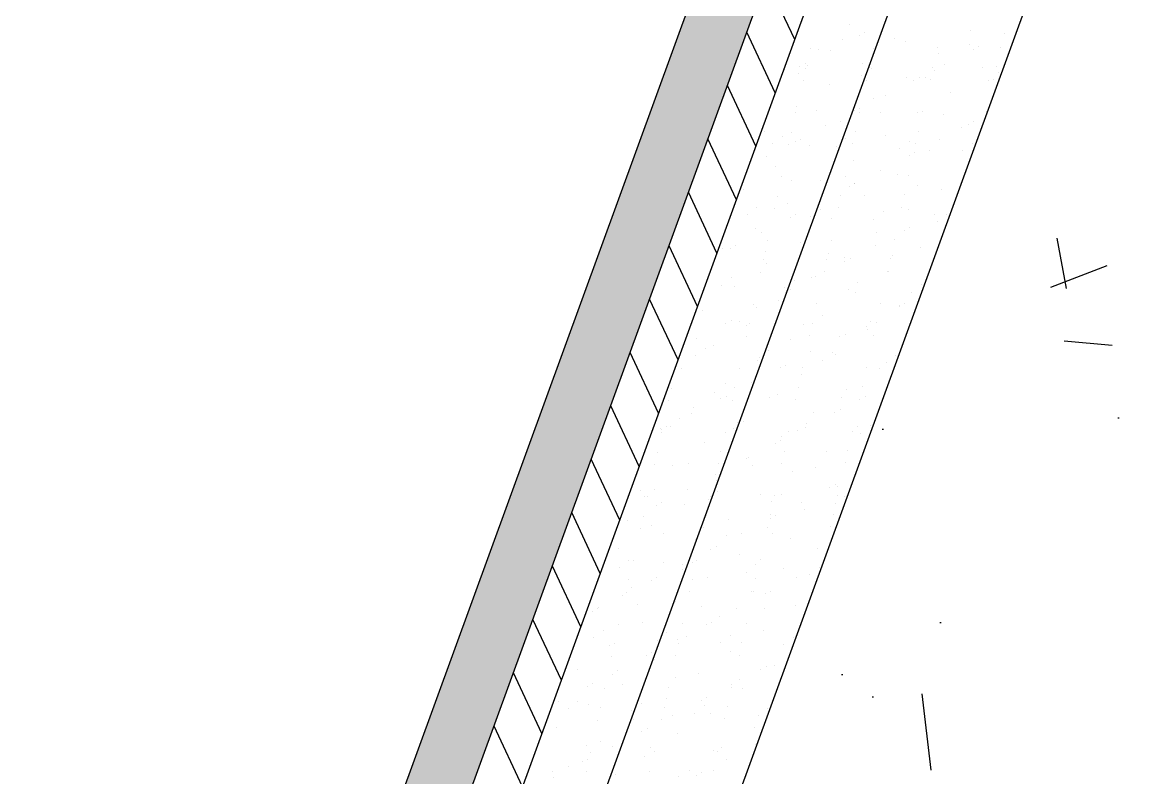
# Model space of a CAD drawing. Header units: millimetres. Extents: x 521005098 to 521837086, y 174609906 to 175681253.
# Drawn here: x 521825613.7 to 521825962.7, y 175361624.6 to 175361863.5 of the extents above; entities that cross this region are included whole.
import ezdxf

# ---------------------------------------------------------------- set-up
doc = ezdxf.new("R2010")
doc.units = ezdxf.units.MM
doc.header["$LTSCALE"] = 200
doc.layers.add('GT detail', color=3, linetype='Continuous')

msp = doc.modelspace()

# ---------------------------------------------------------------- hatches: boundary and pattern name
at = {"layer": 'GT detail'}
h = msp.add_hatch(dxfattribs=at)
h.set_pattern_fill('AR-CONC', color=8, style=0)
h.set_pattern_definition([(50, (0, 0), (182.184668996004, -15.93908553890309), [19.05, -209.55]), (355, (0, 0), (-35.24282597566699, 191.05664288218), [15.24, -167.64]), (100.451, (15.182, -1.32825), (146.9425016659592, 175.1166878202919), [16.19, -178.09]), (46.18420000000001, (0, 50.8), (271.0790408921299, -42.04232793272715), [28.575, -314.325]), (96.6356, (22.5899, 47.2965), (237.4042344662371, 247.4255558900492), [24.285, -267.135]), (351.1840000000001, (0, 50.8), (237.4046058139339, 247.4251178605977), [22.86, -251.46]), (21, (25.4, 38.1), (151.6148798353833, -102.2655185167625), [19.05, -209.55]), (326.0000000000001, (25.4, 38.1), (61.80202834764707, 184.1879661223193), [15.24, -167.64]), (71.4514, (38.0345, 29.5779), (213.4164907701245, 81.92285771605745), [16.19, -178.09]), (37.50000000000001, (0, 0), (3.088603250591817, 84.55503887315311), [0, -165.608, 0, -170.18, 0, -168.275]), (7.499999999999999, (0, 0), (66.81966251030575, 100.1805748181195), [0, -97.02799999999999, 0, -161.798, 0, -64.135]), (327.5, (-56.642, 0), (135.5905951668714, -5.728743992673465), [0, -63.5, 0, -198.12, 0, -262.89]), (317.5, (-82.042, 0), (148.129181386018, 25.42649103333301), [0, -82.55, 0, -131.572, 0, -186.69])])
h.paths.add_polyline_path([(521825707.7170268, 175361255.5934103), (521826357.5552995, 175363041.0093885), (521826498.5091909, 175362989.7063688), (521826584.0142263, 175363224.6295241), (521826443.060331, 175363275.932546), (521826393.0700823, 175363240.91862), (521826666.6861995, 175363992.6727161), (521826682.4744328, 175363933.7173805), (521826823.4283254, 175363882.4143574), (521826875.5690153, 175364025.6697223), (521826968.700613, 175363989.1662357), (521825942.6401819, 175361170.0883744)])
h = msp.add_hatch(dxfattribs=at)
h.set_pattern_fill('ANGLE', color=8, scale=2, style=0)
h.set_pattern_definition([(70, (-1581.220198273659, 575.5170859992504), (-13.12750591237914, 4.778021402259593), [10.16, -3.81]), (160, (-1581.220198273659, 575.5170859992504), (-4.778021402259594, -13.12750591237914), [10.16, -3.81])])
h.paths.add_polyline_path([(521825613.7477647, 175361289.7954247), (521825632.5416172, 175361282.9550219), (521826308.4066136, 175363139.8788351), (521826397.0410397, 175363107.6185421), (521826403.8814426, 175363126.4123946), (521826296.4531639, 175363165.5130903)])

# ---------------------------------------------------------------- linework, layer by layer
for p, q in [((521825613.7477647, 175361289.7954248), (521826296.4531639, 175363165.5130903)), ((521825632.5416171, 175361282.9550219), (521826308.4066135, 175363139.8788351)), ((521825646.6370065, 175361277.8247197), (521826320.9709371, 175363130.5419648)), ((521825670.129322, 175361269.2742161), (521826339.5116014, 175363108.3869112)), ((521825707.7170268, 175361255.5934103), (521826357.555299, 175363041.009387))]:
    msp.add_line(p, q, dxfattribs=at)
at = {"layer": 'GT detail', "color": 8}
for p, q in [((521825857.8018845, 175361857.9954531), (521825848.8367973, 175361877.2211447)), ((521825875.2682537, 175361862.7729545), (521825875.2682537, 175361862.7729545)), ((521825913.4281035, 175361860.8705118), (521825913.4281035, 175361860.8705118)), ((521825851.6590276, 175361841.1180923), (521825842.6939403, 175361860.3437839)), ((521825872.8221275, 175361858.0032296), (521825872.8221275, 175361858.0032296)), ((521825878.2430763, 175361859.2379147), (521825878.2430763, 175361859.2379147)), ((521825879.9328319, 175361860.1175458), (521825879.9328319, 175361860.1175458)), ((521825889.2293668, 175361858.2023403), (521825889.2293668, 175361858.2023403)), ((521825892.857472, 175361857.2600361), (521825892.857472, 175361857.2600361)), ((521825923.9386445, 175361860.01976), (521825923.9386445, 175361860.01976)), ((521825862.6620857, 175361855.018126), (521825862.6620857, 175361855.018126)), ((521825865.2024834, 175361854.9891195), (521825865.2024834, 175361854.9891195)), ((521825869.1183958, 175361854.4879067), (521825869.1183958, 175361854.4879067)), ((521825882.7353302, 175361855.1885606), (521825882.7353302, 175361855.1885606)), ((521825902.8085749, 175361855.3589953), (521825902.8085749, 175361855.3589953)), ((521825903.1904799, 175361853.6317259), (521825903.1904799, 175361853.6317259)), ((521825912.8928166, 175361856.5168427), (521825912.8928166, 175361856.5168427)), ((521825914.2732423, 175361854.9882701), (521825914.2732423, 175361854.9882701)), ((521825915.9629979, 175361855.8679012), (521825915.9629979, 175361855.8679012)), ((521825922.8818195, 175361855.5294299), (521825922.8818195, 175361855.5294299)), ((521825861.1427492, 175361850.3360479), (521825861.1427492, 175361850.3360479)), ((521825879.1635966, 175361850.4185051), (521825879.1635966, 175361850.4185051)), ((521825905.1485618, 175361850.2382621), (521825905.1485618, 175361850.2382621)), ((521825854.7242652, 175361848.5134025), (521825854.7242652, 175361848.5134025)), ((521825858.9178168, 175361847.3340768), (521825858.9178168, 175361847.3340768)), ((521825859.4529936, 175361849.4564168), (521825859.4529936, 175361849.4564168)), ((521825861.3096843, 175361848.917838), (521825861.3096843, 175361848.917838)), ((521825861.940493, 175361849.6534579), (521825861.940493, 175361849.6534579)), ((521825878.9531614, 175361846.5908833), (521825878.9531614, 175361846.5908833)), ((521825881.3829289, 175361849.0882727), (521825881.3829289, 175361849.0882727)), ((521825881.9758376, 175361848.9102644), (521825881.9758376, 175361848.9102644)), ((521825901.4561735, 175361849.2587073), (521825901.4561735, 175361849.2587073)), ((521825902.0111822, 175361848.1670709), (521825902.0111822, 175361848.1670709)), ((521825917.1515931, 175361849.0611116), (521825917.1515931, 175361849.0611116)), ((521825921.5294182, 175361849.4291419), (521825921.5294182, 175361849.4291419)), ((521825922.0465266, 175361847.4238774), (521825922.0465266, 175361847.4238774)), ((521825845.5161706, 175361824.2407315), (521825836.5510834, 175361843.4664231)), ((521825860.4438177, 175361845.0121659), (521825860.4438177, 175361845.0121659)), ((521825868.6853783, 175361843.9427882), (521825868.6853783, 175361843.9427882)), ((521825880.5170622, 175361845.1826005), (521825880.5170622, 175361845.1826005)), ((521825893.1247097, 175361845.8478909), (521825893.1247097, 175361845.8478909)), ((521825895.4831596, 175361845.2067722), (521825895.4831596, 175361845.2067722)), ((521825897.1729152, 175361846.0864033), (521825897.1729152, 175361846.0864033)), ((521825898.988506, 175361845.8476899), (521825898.988506, 175361845.8476899)), ((521825900.5903069, 175361845.3530352), (521825900.5903069, 175361845.3530352)), ((521825919.0238504, 175361845.1044964), (521825919.0238504, 175361845.1044964)), ((521825920.6635516, 175361845.5234698), (521825920.6635516, 175361845.5234698)), ((521825886.3584791, 175361840.4567642), (521825886.3584791, 175361840.4567642)), ((521825907.0858229, 175361841.2772765), (521825907.0858229, 175361841.2772765)), ((521825858.4477547, 175361836.7040024), (521825858.4477547, 175361836.7040024)), ((521825878.3828325, 175361836.3049054), (521825878.3828325, 175361836.3049054)), ((521825882.6464915, 175361839.3721739), (521825882.6464915, 175361839.3721739)), ((521825858.1843179, 175361834.8202213), (521825858.1843179, 175361834.8202213)), ((521825864.7465831, 175361835.6897925), (521825864.7465831, 175361835.6897925)), ((521825876.6930769, 175361835.4252743), (521825876.6930769, 175361835.4252743)), ((521825878.2575625, 175361834.990656), (521825878.2575625, 175361834.990656)), ((521825884.7819277, 175361834.946599), (521825884.7819277, 175361834.946599)), ((521825896.6076046, 175361834.8015597), (521825896.6076046, 175361834.8015597)), ((521825898.3308071, 175361835.1610906), (521825898.3308071, 175361835.1610906)), ((521825904.8172721, 175361834.2034055), (521825904.8172721, 175361834.2034055)), ((521825918.4040518, 175361835.3315252), (521825918.4040518, 175361835.3315252)), ((521825867.5683964, 175361830.6752663), (521825867.5683964, 175361830.6752663)), ((521825872.4088678, 175361832.1333881), (521825872.4088678, 175361832.1333881)), ((521825896.9784058, 175361829.0608027), (521825896.9784058, 175361829.0608027)), ((521825910.5687177, 175361830.2309453), (521825910.5687177, 175361830.2309453)), ((521825912.7232428, 175361831.1756296), (521825912.7232428, 175361831.1756296)), ((521825914.4129984, 175361832.0552607), (521825914.4129984, 175361832.0552607)), ((521825839.3733135, 175361807.3633707), (521825830.4082264, 175361826.5890622)), ((521825848.3819846, 175361828.9201674), (521825848.3819846, 175361828.9201674)), ((521825853.8649487, 175361827.3400207), (521825853.8649487, 175361827.3400207)), ((521825856.8319166, 175361828.7199334), (521825856.8319166, 175361828.7199334)), ((521825857.9029942, 175361825.6437763), (521825857.9029942, 175361825.6437763)), ((521825859.5927498, 175361826.5234074), (521825859.5927498, 175361826.5234074)), ((521825873.9002933, 175361826.5968272), (521825873.9002933, 175361826.5968272)), ((521825876.9051612, 175361828.890368), (521825876.9051612, 175361828.890368)), ((521825886.3699811, 175361827.5627738), (521825886.3699811, 175361827.5627738)), ((521825893.9356377, 175361825.8536337), (521825893.9356377, 175361825.8536337)), ((521825903.5985624, 175361826.4256216), (521825903.5985624, 175361826.4256216)), ((521825850.8422725, 175361825.0206397), (521825850.8422725, 175361825.0206397)), ((521825855.96605, 175361824.8142612), (521825855.96605, 175361824.8142612)), ((521825862.3430977, 175361824.349553), (521825862.3430977, 175361824.349553)), ((521825870.8776171, 175361824.2774462), (521825870.8776171, 175361824.2774462)), ((521825876.0392945, 175361824.9846958), (521825876.0392945, 175361824.9846958)), ((521825890.9129615, 175361823.5342527), (521825890.9129615, 175361823.5342527)), ((521825895.6229157, 175361822.2737628), (521825895.6229157, 175361822.2737628)), ((521825896.1125392, 175361825.1551305), (521825896.1125392, 175361825.1551305)), ((521825900.3310941, 175361822.9921595), (521825900.3310941, 175361822.9921595)), ((521825910.9483061, 175361822.7910592), (521825910.9483061, 175361822.7910592)), ((521825913.9709823, 175361825.1104402), (521825913.9709823, 175361825.1104402)), ((521825848.7783138, 175361820.8937683), (521825848.7783138, 175361820.8937683)), ((521825876.3042108, 175361819.7789387), (521825876.3042108, 175361819.7789387)), ((521825893.9331601, 175361821.3941317), (521825893.9331601, 175361821.3941317)), ((521825851.8648794, 175361817.8738361), (521825851.8648794, 175361817.8738361)), ((521825884.8084797, 175361816.6441237), (521825884.8084797, 175361816.6441237)), ((521825890.265324, 175361815.2083244), (521825890.265324, 175361815.2083244)), ((521825853.7065502, 175361814.6223167), (521825853.7065502, 175361814.6223167)), ((521825856.6710388, 175361813.3763553), (521825856.6710388, 175361813.3763553)), ((521825865.8259925, 175361813.3032217), (521825865.8259925, 175361813.3032217)), ((521825873.7797948, 175361814.7927513), (521825873.7797948, 175361814.7927513)), ((521825875.1430774, 175361811.6126338), (521825875.1430774, 175361811.6126338)), ((521825876.7063832, 175361812.6331618), (521825876.7063832, 175361812.6331618)), ((521825876.8328331, 175361812.4922649), (521825876.8328331, 175361812.4922649)), ((521825893.8530394, 175361814.963186), (521825893.8530394, 175361814.963186)), ((521825896.7417278, 175361811.8899683), (521825896.7417278, 175361811.8899683)), ((521825833.2304566, 175361790.4860099), (521825824.2653694, 175361809.7117015)), ((521825841.6272559, 175361810.6350503), (521825841.6272559, 175361810.6350503)), ((521825852.3541489, 175361808.5220287), (521825852.3541489, 175361808.5220287)), ((521825872.4273935, 175361808.6924633), (521825872.4273935, 175361808.6924633)), ((521825879.7871056, 175361808.7326075), (521825879.7871056, 175361808.7326075)), ((521825892.5006381, 175361808.862898), (521825892.5006381, 175361808.862898)), ((521825904.2264371, 175361810.6377101), (521825904.2264371, 175361810.6377101)), ((521825845.7894044, 175361805.0265835), (521825845.7894044, 175361805.0265835)), ((521825851.4882823, 175361804.6163565), (521825851.4882823, 175361804.6163565)), ((521825855.588369, 175361806.064436), (521825855.588369, 175361806.064436)), ((521825866.018397, 175361806.8626258), (521825866.018397, 175361806.8626258)), ((521825871.5615268, 175361804.7867911), (521825871.5615268, 175361804.7867911)), ((521825891.6347715, 175361804.9572258), (521825891.6347715, 175361804.9572258)), ((521825842.7667282, 175361802.7072025), (521825842.7667282, 175361802.7072025)), ((521825856.3529947, 175361801.8311358), (521825856.3529947, 175361801.8311358)), ((521825858.0427504, 175361802.7107669), (521825858.0427504, 175361802.7107669)), ((521825862.8020726, 175361801.964009), (521825862.8020726, 175361801.964009)), ((521825865.8247488, 175361804.28339), (521825865.8247488, 175361804.28339)), ((521825869.5494821, 175361801.4938216), (521825869.5494821, 175361801.4938216)), ((521825882.8374172, 175361801.2208155), (521825882.8374172, 175361801.2208155)), ((521825885.8600934, 175361803.5401965), (521825885.8600934, 175361803.5401965)), ((521825893.7482188, 175361804.1619931), (521825893.7482188, 175361804.1619931)), ((521825902.0485629, 175361802.6129811), (521825902.0485629, 175361802.6129811)), ((521825905.8954379, 175361802.7970031), (521825905.8954379, 175361802.7970031)), ((521825845.5225989, 175361798.2806009), (521825845.5225989, 175361798.2806009)), ((521825892.3831607, 175361797.5814912), (521825892.3831607, 175361797.5814912)), ((521825894.0729163, 175361798.4611223), (521825894.0729163, 175361798.4611223)), ((521825902.8727617, 175361800.477622), (521825902.8727617, 175361800.477622)), ((521825847.2283143, 175361797.0811279), (521825847.2283143, 175361797.0811279)), ((521825849.2287825, 175361794.424412), (521825849.2287825, 175361794.424412)), ((521825869.3020271, 175361794.5948466), (521825869.3020271, 175361794.5948466)), ((521825883.5105952, 175361796.9232073), (521825883.5105952, 175361796.9232073)), ((521825889.3752717, 175361794.7652813), (521825889.3752717, 175361794.7652813)), ((521825827.0875996, 175361773.608649), (521825818.1225124, 175361792.8343406)), ((521825835.0443805, 175361791.804884), (521825835.0443805, 175361791.804884)), ((521825837.562912, 175361792.0496379), (521825837.562912, 175361792.0496379)), ((521825839.2526677, 175361792.929269), (521825839.2526677, 175361792.929269)), ((521825848.5954943, 175361791.0629181), (521825848.5954943, 175361791.0629181)), ((521825859.483712, 175361793.7099866), (521825859.483712, 175361793.7099866)), ((521825883.2584802, 175361792.8314832), (521825883.2584802, 175361792.8314832)), ((521825897.4717084, 175361792.352593), (521825897.4717084, 175361792.352593)), ((521825847.8763812, 175361788.324124), (521825847.8763812, 175361788.324124)), ((521825849.0054937, 175361787.2342696), (521825849.0054937, 175361787.2342696)), ((521825867.9496258, 175361788.4945586), (521825867.9496258, 175361788.4945586)), ((521825868.6308389, 175361790.3197246), (521825868.6308389, 175361790.3197246)), ((521825873.4448251, 175361789.1393722), (521825873.4448251, 175361789.1393722)), ((521825873.593078, 175361787.7999932), (521825873.593078, 175361787.7999932)), ((521825875.2828336, 175361788.6796243), (521825875.2828336, 175361788.6796243)), ((521825888.0228704, 175361788.6649933), (521825888.0228704, 175361788.6649933)), ((521825888.6661834, 175361789.5765311), (521825888.6661834, 175361789.5765311)), ((521825847.0105146, 175361784.4184518), (521825847.0105146, 175361784.4184518)), ((521825867.0837591, 175361784.5888865), (521825867.0837591, 175361784.5888865)), ((521825887.1570038, 175361784.7593212), (521825887.1570038, 175361784.7593212)), ((521825887.4059381, 175361784.568758), (521825887.4059381, 175361784.568758)), ((521825834.6911837, 175361780.3937653), (521825834.6911837, 175361780.3937653)), ((521825837.7138599, 175361782.7131463), (521825837.7138599, 175361782.7131463)), ((521825857.7492045, 175361781.9699529), (521825857.7492045, 175361781.9699529)), ((521825862.9666068, 175361782.6636554), (521825862.9666068, 175361782.6636554)), ((521825864.4683975, 175361783.0499853), (521825864.4683975, 175361783.0499853)), ((521825877.784549, 175361781.2267594), (521825877.784549, 175361781.2267594)), ((521825897.8198935, 175361780.4835659), (521825897.8198935, 175361780.4835659)), ((521825838.7678701, 175361779.9954838), (521825838.7678701, 175361779.9954838)), ((521825854.7265283, 175361779.6505718), (521825854.7265283, 175361779.6505718)), ((521825854.8029953, 175361778.0184953), (521825854.8029953, 175361778.0184953)), ((521825856.4927509, 175361778.8981264), (521825856.4927509, 175361778.8981264)), ((521825874.7618728, 175361778.9073783), (521825874.7618728, 175361778.9073783)), ((521825876.9277199, 175361778.093041), (521825876.9277199, 175361778.093041)), ((521825894.7972173, 175361778.1641848), (521825894.7972173, 175361778.1641848)), ((521825820.9447427, 175361756.7312882), (521825811.9796554, 175361775.9569798)), ((521825844.7510148, 175361774.2265073), (521825844.7510148, 175361774.2265073)), ((521825845.6783148, 175361773.2684873), (521825845.6783148, 175361773.2684873)), ((521825852.7289833, 175361775.4248695), (521825852.7289833, 175361775.4248695)), ((521825864.8242594, 175361774.3969419), (521825864.8242594, 175361774.3969419)), ((521825884.897504, 175361774.5673766), (521825884.897504, 175361774.5673766)), ((521825890.8331613, 175361773.7688507), (521825890.8331613, 175361773.7688507)), ((521825890.888833, 175361773.5224267), (521825890.888833, 175361773.5224267)), ((521825892.5229169, 175361774.6484818), (521825892.5229169, 175361774.6484818)), ((521825828.7020999, 175361772.2116487), (521825828.7020999, 175361772.2116487)), ((521825866.6900964, 175361770.8542552), (521825866.6900964, 175361770.8542552)), ((521825836.0129126, 175361768.2369974), (521825836.0129126, 175361768.2369974)), ((521825837.7026682, 175361769.1166285), (521825837.7026682, 175361769.1166285)), ((521825840.51995, 175361768.7494809), (521825840.51995, 175361768.7494809)), ((521825842.663213, 175361767.6410344), (521825842.663213, 175361767.6410344)), ((521825843.3986135, 175361768.1262193), (521825843.3986135, 175361768.1262193)), ((521825860.5552945, 175361768.0062875), (521825860.5552945, 175361768.0062875)), ((521825863.4718581, 175361768.296654), (521825863.4718581, 175361768.296654)), ((521825880.5906391, 175361767.2630939), (521825880.5906391, 175361767.2630939)), ((521825880.6512095, 175361766.2836408), (521825880.6512095, 175361766.2836408)), ((521825881.7084808, 175361769.0188427), (521825881.7084808, 175361769.0188427)), ((521825883.5451027, 175361768.4670886), (521825883.5451027, 175361768.4670886)), ((521825826.8882321, 175361763.4869894), (521825826.8882321, 175361763.4869894)), ((521825842.5327469, 175361764.2205472), (521825842.5327469, 175361764.2205472)), ((521825856.6243262, 175361763.0704201), (521825856.6243262, 175361763.0704201)), ((521825862.6059914, 175361764.3909818), (521825862.6059914, 175361764.3909818)), ((521825872.0430786, 175361763.9873528), (521825872.0430786, 175361763.9873528)), ((521825873.7328342, 175361764.8669839), (521825873.7328342, 175361764.8669839)), ((521825882.6792361, 175361764.5614165), (521825882.6792361, 175361764.5614165)), ((521825829.6383156, 175361760.3997092), (521825829.6383156, 175361760.3997092)), ((521825832.1849948, 175361761.1653175), (521825832.1849948, 175361761.1653175)), ((521825849.6736601, 175361759.6565157), (521825849.6736601, 175361759.6565157)), ((521825862.9183981, 175361759.2373448), (521825862.9183981, 175361759.2373448)), ((521825814.8018857, 175361739.8539274), (521825805.8367985, 175361759.079619)), ((521825826.6156394, 175361758.0803281), (521825826.6156394, 175361758.0803281)), ((521825846.1461079, 175361756.5947032), (521825846.1461079, 175361756.5947032)), ((521825846.6509839, 175361757.3371347), (521825846.6509839, 175361757.3371347)), ((521825866.6863284, 175361756.5939412), (521825866.6863284, 175361756.5939412)), ((521825869.7090046, 175361758.9133222), (521825869.7090046, 175361758.9133222)), ((521825870.5854393, 175361758.4998058), (521825870.5854393, 175361758.4998058)), ((521825886.7216729, 175361755.8507476), (521825886.7216729, 175361755.8507476)), ((521825889.7443491, 175361758.1701286), (521825889.7443491, 175361758.1701286)), ((521825820.2000024, 175361753.8581679), (521825820.2000024, 175361753.8581679)), ((521825821.9473712, 175361753.9265317), (521825821.9473712, 175361753.9265317)), ((521825840.2732471, 175361754.0286026), (521825840.2732471, 175361754.0286026)), ((521825853.2529959, 175361754.2058549), (521825853.2529959, 175361754.2058549)), ((521825854.9427515, 175361755.085486), (521825854.9427515, 175361755.085486)), ((521825860.3464917, 175361754.1990373), (521825860.3464917, 175361754.1990373)), ((521825880.4197363, 175361754.3694719), (521825880.4197363, 175361754.3694719)), ((521825884.5465524, 175361753.9291914), (521825884.5465524, 175361753.9291914)), ((521825835.9084843, 175361749.3559174), (521825835.9084843, 175361749.3559174)), ((521825844.1283154, 175361749.4558469), (521825844.1283154, 175361749.4558469)), ((521825860.1072211, 175361752.0240889), (521825860.1072211, 175361752.0240889)), ((521825818.8476011, 175361747.75788), (521825818.8476011, 175361747.75788)), ((521825832.4444056, 175361746.4360438), (521825832.4444056, 175361746.4360438)), ((521825836.1526688, 175361745.303988), (521825836.1526688, 175361745.303988)), ((521825838.9208458, 175361747.9283147), (521825838.9208458, 175361747.9283147)), ((521825852.4797502, 175361745.6928503), (521825852.4797502, 175361745.6928503)), ((521825858.9940904, 175361748.0987493), (521825858.9940904, 175361748.0987493)), ((521825874.0683342, 175361747.4534746), (521825874.0683342, 175361747.4534746)), ((521825879.067335, 175361748.269184), (521825879.067335, 175361748.269184)), ((521825880.1584814, 175361745.2062022), (521825880.1584814, 175361745.2062022)), ((521825808.6590287, 175361722.9765666), (521825799.6939415, 175361742.2022582)), ((521825817.9817345, 175361743.8522078), (521825817.9817345, 175361743.8522078)), ((521825834.4629132, 175361744.4243569), (521825834.4629132, 175361744.4243569)), ((521825838.0549791, 175361744.0226425), (521825838.0549791, 175361744.0226425)), ((521825849.8695974, 175361744.7853031), (521825849.8695974, 175361744.7853031)), ((521825858.1282237, 175361744.1930771), (521825858.1282237, 175361744.1930771)), ((521825872.5150946, 175361744.9496567), (521825872.5150946, 175361744.9496567)), ((521825878.2014683, 175361744.3635118), (521825878.2014683, 175361744.3635118)), ((521825825.3382328, 175361739.674349), (521825825.3382328, 175361739.674349)), ((521825825.8427141, 175361741.5720823), (521825825.8427141, 175361741.5720823)), ((521825863.8307106, 175361740.2146887), (521825863.8307106, 175361740.2146887)), ((521825870.4930791, 175361740.1747123), (521825870.4930791, 175361740.1747123)), ((521825872.1828347, 175361741.0543434), (521825872.1828347, 175361741.0543434)), ((521825815.3644958, 175361735.0963653), (521825815.3644958, 175361735.0963653)), ((521825817.3625861, 175361735.5224901), (521825817.3625861, 175361735.5224901)), ((521825818.540095, 175361735.766891), (521825818.540095, 175361735.766891)), ((521825821.5627712, 175361738.086272), (521825821.5627712, 175361738.086272)), ((521825838.5754395, 175361735.0236975), (521825838.5754395, 175361735.0236975)), ((521825839.8038273, 175361737.001468), (521825839.8038273, 175361737.001468)), ((521825841.5981157, 175361737.3430785), (521825841.5981157, 175361737.3430785)), ((521825861.3683987, 175361735.4247043), (521825861.3683987, 175361735.4247043)), ((521825861.6334602, 175361736.5998849), (521825861.6334602, 175361736.5998849)), ((521825877.7918237, 175361735.6440745), (521825877.7918237, 175361735.6440745)), ((521825881.6688048, 175361735.8566915), (521825881.6688048, 175361735.8566915)), ((521825815.6728305, 175361734.642859), (521825815.6728305, 175361734.642859)), ((521825815.7222347, 175361733.6602633), (521825815.7222347, 175361733.6602633)), ((521825835.7954794, 175361733.830698), (521825835.7954794, 175361733.830698)), ((521825853.3927521, 175361731.2728454), (521825853.3927521, 175361731.2728454)), ((521825853.7649404, 175361732.4308537), (521825853.7649404, 175361732.4308537)), ((521825855.868724, 175361734.0011326), (521825855.868724, 175361734.0011326)), ((521825858.610784, 175361734.2805039), (521825858.610784, 175361734.2805039)), ((521825875.9419686, 175361734.1715673), (521825875.9419686, 175361734.1715673)), ((521825878.6461286, 175361733.5373105), (521825878.6461286, 175361733.5373105)), ((521825829.325609, 175361730.5257511), (521825829.325609, 175361730.5257511)), ((521825851.7029964, 175361730.3932143), (521825851.7029964, 175361730.3932143)), ((521825854.5163227, 175361727.9008446), (521825854.5163227, 175361727.9008446)), ((521825867.7260536, 175361727.8602394), (521825867.7260536, 175361727.8602394)), ((521825874.5895673, 175361728.0712793), (521825874.5895673, 175361728.0712793)), ((521825802.5161717, 175361706.0992058), (521825793.5510845, 175361725.3248974)), ((521825814.3698334, 175361727.5599753), (521825814.3698334, 175361727.5599753)), ((521825834.4430781, 175361727.73041), (521825834.4430781, 175361727.73041)), ((521825842.578316, 175361725.6432064), (521825842.578316, 175361725.6432064)), ((521825843.2867221, 175361725.9551367), (521825843.2867221, 175361725.9551367)), ((521825813.5039667, 175361723.6543031), (521825813.5039667, 175361723.6543031)), ((521825819.0879854, 175361723.2869652), (521825819.0879854, 175361723.2869652)), ((521825824.3688613, 175361724.1226066), (521825824.3688613, 175361724.1226066)), ((521825833.5772114, 175361723.8247378), (521825833.5772114, 175361723.8247378)), ((521825834.6026694, 175361721.4913475), (521825834.6026694, 175361721.4913475)), ((521825844.4042057, 175361723.379413), (521825844.4042057, 175361723.379413)), ((521825853.650456, 175361723.9951724), (521825853.650456, 175361723.9951724)), ((521825857.2478352, 175361721.3845224), (521825857.2478352, 175361721.3845224)), ((521825864.4395503, 175361722.6362196), (521825864.4395503, 175361722.6362196)), ((521825873.7237006, 175361724.1656071), (521825873.7237006, 175361724.1656071)), ((521825832.9129137, 175361720.6117164), (521825832.9129137, 175361720.6117164)), ((521825833.0490986, 175361718.7163509), (521825833.0490986, 175361718.7163509)), ((521825809.0222152, 175361715.5031302), (521825809.0222152, 175361715.5031302)), ((521825813.4872268, 175361715.7728348), (521825813.4872268, 175361715.7728348)), ((521825823.7882333, 175361715.8617084), (521825823.7882333, 175361715.8617084)), ((521825833.5225713, 175361715.0296412), (521825833.5225713, 175361715.0296412)), ((521825847.0102117, 175361714.1457366), (521825847.0102117, 175361714.1457366)), ((521825851.3909563, 175361713.8032279), (521825851.3909563, 175361713.8032279)), ((521825853.5579159, 175361714.2864479), (521825853.5579159, 175361714.2864479)), ((521825868.9430797, 175361716.3620718), (521825868.9430797, 175361716.3620718)), ((521825870.6328353, 175361717.2417029), (521825870.6328353, 175361717.2417029)), ((521825871.2089484, 175361716.8139081), (521825871.2089484, 175361716.8139081)), ((521825871.4642009, 175361713.9736626), (521825871.4642009, 175361713.9736626)), ((521825810.4645506, 175361713.4534538), (521825810.4645506, 175361713.4534538)), ((521825811.244467, 175361713.4623586), (521825811.244467, 175361713.4623586)), ((521825814.122831, 175361710.8302185), (521825814.122831, 175361710.8302185)), ((521825815.8125867, 175361711.7098496), (521825815.8125867, 175361711.7098496)), ((521825822.9833283, 175361710.9325158), (521825822.9833283, 175361710.9325158)), ((521825830.4998951, 175361712.7102602), (521825830.4998951, 175361712.7102602)), ((521825831.3177117, 175361713.6327933), (521825831.3177117, 175361713.6327933)), ((521825850.5352397, 175361711.9670668), (521825850.5352397, 175361711.9670668)), ((521825859.8183992, 175361711.6120638), (521825859.8183992, 175361711.6120638)), ((521825870.5705842, 175361711.2238733), (521825870.5705842, 175361711.2238733)), ((521825873.5932605, 175361713.5432543), (521825873.5932605, 175361713.5432543)), ((521825796.3733147, 175361689.2218449), (521825787.4082275, 175361708.4475366)), ((521825809.8920657, 175361707.3620706), (521825809.8920657, 175361707.3620706)), ((521825829.9653104, 175361707.5325053), (521825829.9653104, 175361707.5325053)), ((521825850.038555, 175361707.7029399), (521825850.038555, 175361707.7029399)), ((521825851.8427526, 175361707.460205), (521825851.8427526, 175361707.460205)), ((521825860.9713248, 175361709.5751223), (521825860.9713248, 175361709.5751223)), ((521825870.1117996, 175361707.8733746), (521825870.1117996, 175361707.8733746)), ((521825804.9981506, 175361706.0802105), (521825804.9981506, 175361706.0802105)), ((521825809.026199, 175361703.4563985), (521825809.026199, 175361703.4563985)), ((521825812.50511, 175361704.4567989), (521825812.50511, 175361704.4567989)), ((521825829.0994437, 175361703.6268331), (521825829.0994437, 175361703.6268331)), ((521825836.9444415, 175361706.3619016), (521825836.9444415, 175361706.3619016)), ((521825849.1726883, 175361703.7972678), (521825849.1726883, 175361703.7972678)), ((521825850.152997, 175361706.5805739), (521825850.152997, 175361706.5805739)), ((521825869.2459329, 175361703.9677024), (521825869.2459329, 175361703.9677024)), ((521825816.2933168, 175361701.8091693), (521825816.2933168, 175361701.8091693)), ((521825826.4662232, 175361699.8861846), (521825826.4662232, 175361699.8861846)), ((521825836.3286614, 175361701.0659759), (521825836.3286614, 175361701.0659759)), ((521825841.0283165, 175361701.8305659), (521825841.0283165, 175361701.8305659)), ((521825850.9055547, 175361701.7912872), (521825850.9055547, 175361701.7912872)), ((521825856.364006, 175361700.3227824), (521825856.364006, 175361700.3227824)), ((521825802.2674865, 175361697.218013), (521825802.2674865, 175361697.218013)), ((521825831.3629143, 175361696.799076), (521825831.3629143, 175361696.799076)), ((521825833.0526699, 175361697.6787071), (521825833.0526699, 175361697.6787071)), ((521825864.8666677, 175361697.2206729), (521825864.8666677, 175361697.2206729)), ((521825805.4116824, 175361693.4593976), (521825805.4116824, 175361693.4593976)), ((521825806.7666993, 175361693.2644539), (521825806.7666993, 175361693.2644539)), ((521825826.839944, 175361693.4348886), (521825826.839944, 175361693.4348886)), ((521825840.4273363, 175361695.3155703), (521825840.4273363, 175361695.3155703)), ((521825846.9131886, 175361693.6053232), (521825846.9131886, 175361693.6053232)), ((521825866.9864332, 175361693.7757579), (521825866.9864332, 175361693.7757579)), ((521825790.2304578, 175361672.3444841), (521825781.2653705, 175361691.5701757)), ((521825802.3890062, 175361691.1400165), (521825802.3890062, 175361691.1400165)), ((521825816.2285996, 175361692.6473988), (521825816.2285996, 175361692.6473988)), ((521825822.2382338, 175361692.049068), (521825822.2382338, 175361692.049068)), ((521825822.4243508, 175361690.3968231), (521825822.4243508, 175361690.3968231)), ((521825825.447027, 175361692.7162042), (521825825.447027, 175361692.7162042)), ((521825842.4596953, 175361689.6536296), (521825842.4596953, 175361689.6536296)), ((521825845.4823716, 175361691.9730107), (521825845.4823716, 175361691.9730107)), ((521825854.3884495, 175361690.744956), (521825854.3884495, 175361690.744956)), ((521825865.5177161, 175361691.2298171), (521825865.5177161, 175361691.2298171)), ((521825805.414298, 175361687.1641659), (521825805.414298, 175361687.1641659)), ((521825812.5728316, 175361687.017578), (521825812.5728316, 175361687.017578)), ((521825814.2625872, 175361687.8972091), (521825814.2625872, 175361687.8972091)), ((521825825.4875427, 175361687.3346006), (521825825.4875427, 175361687.3346006)), ((521825830.1897128, 175361688.0767844), (521825830.1897128, 175361688.0767844)), ((521825845.5607873, 175361687.5050353), (521825845.5607873, 175361687.5050353)), ((521825858.2683998, 175361687.7994233), (521825858.2683998, 175361687.7994233)), ((521825862.4950398, 175361688.9104361), (521825862.4950398, 175361688.9104361)), ((521825804.5484313, 175361683.2584938), (521825804.5484313, 175361683.2584938)), ((521825806.1628295, 175361684.8635637), (521825806.1628295, 175361684.8635637)), ((521825824.621676, 175361683.4289285), (521825824.621676, 175361683.4289285)), ((521825844.1508259, 175361683.5061702), (521825844.1508259, 175361683.5061702)), ((521825844.6949206, 175361683.5993631), (521825844.6949206, 175361683.5993631)), ((521825848.6029976, 175361682.7679334), (521825848.6029976, 175361682.7679334)), ((521825850.2927532, 175361683.6475645), (521825850.2927532, 175361683.6475645)), ((521825803.4481511, 175361682.26757), (521825803.4481511, 175361682.26757)), ((521825808.2177725, 175361679.4957322), (521825808.2177725, 175361679.4957322)), ((521825820.1239426, 175361680.2929494), (521825820.1239426, 175361680.2929494)), ((521825858.1119391, 175361678.9355558), (521825858.1119391, 175361678.9355558)), ((521825793.7827489, 175361677.2360801), (521825793.7827489, 175361677.2360801)), ((521825795.4725045, 175361678.1157112), (521825795.4725045, 175361678.1157112)), ((521825795.6846111, 175361678.3878468), (521825795.6846111, 175361678.3878468)), ((521825828.2531171, 175361678.7525387), (521825828.2531171, 175361678.7525387)), ((521825834.0850557, 175361675.722335), (521825834.0850557, 175361675.722335)), ((521825839.4783171, 175361678.0179254), (521825839.4783171, 175361678.0179254)), ((521825848.2884616, 175361678.0093452), (521825848.2884616, 175361678.0093452)), ((521825784.0876008, 175361655.4671233), (521825775.1225136, 175361674.6928149)), ((521825802.2889316, 175361673.0665492), (521825802.2889316, 175361673.0665492)), ((521825809.6457243, 175361673.8172324), (521825809.6457243, 175361673.8172324)), ((521825822.3621763, 175361673.2369839), (521825822.3621763, 175361673.2369839)), ((521825829.8129149, 175361672.9864355), (521825829.8129149, 175361672.9864355)), ((521825831.5026705, 175361673.8660666), (521825831.5026705, 175361673.8660666)), ((521825842.4354209, 175361673.4074185), (521825842.4354209, 175361673.4074185)), ((521825794.3134619, 175361668.8265795), (521825794.3134619, 175361668.8265795)), ((521825797.3361381, 175361671.1459605), (521825797.3361381, 175361671.1459605)), ((521825817.3714827, 175361670.402767), (521825817.3714827, 175361670.402767)), ((521825823.6068374, 175361669.2466182), (521825823.6068374, 175361669.2466182)), ((521825837.4068272, 175361669.6595734), (521825837.4068272, 175361669.6595734)), ((521825848.0461689, 175361671.1517208), (521825848.0461689, 175361671.1517208)), ((521825857.4421718, 175361668.91638), (521825857.4421718, 175361668.91638)), ((521825799.4081007, 175361666.5784467), (521825799.4081007, 175361666.5784467)), ((521825800.9365303, 175361666.9662613), (521825800.9365303, 175361666.9662613)), ((521825814.3488064, 175361668.0833859), (521825814.3488064, 175361668.0833859)), ((521825820.6882344, 175361668.2364275), (521825820.6882344, 175361668.2364275)), ((521825821.009775, 175361667.136696), (521825821.009775, 175361667.136696)), ((521825834.3841509, 175361667.3401924), (521825834.3841509, 175361667.3401924)), ((521825841.0830196, 175361667.3071306), (521825841.0830196, 175361667.3071306)), ((521825854.4194955, 175361666.596999), (521825854.4194955, 175361666.596999)), ((521825800.0706636, 175361663.0605891), (521825800.0706636, 175361663.0605891)), ((521825811.0228322, 175361663.2049375), (521825811.0228322, 175361663.2049375)), ((521825812.7125878, 175361664.0845686), (521825812.7125878, 175361664.0845686)), ((521825813.3692139, 175361662.0078323), (521825813.3692139, 175361662.0078323)), ((521825820.1439083, 175361663.2310238), (521825820.1439083, 175361663.2310238)), ((521825837.5679505, 175361664.6760038), (521825837.5679505, 175361664.6760038)), ((521825840.2171529, 175361663.4014584), (521825840.2171529, 175361663.4014584)), ((521825789.3423305, 175361658.7946116), (521825789.3423305, 175361658.7946116)), ((521825801.8981518, 175361658.4549296), (521825801.8981518, 175361658.4549296)), ((521825847.0529981, 175361658.9552929), (521825847.0529981, 175361658.9552929)), ((521825848.7427537, 175361659.834924), (521825848.7427537, 175361659.834924)), ((521825851.5290637, 175361660.1053896), (521825851.5290637, 175361660.1053896)), ((521825777.9447438, 175361638.5897625), (521825768.9796566, 175361657.8154541)), ((521825800.1422282, 175361657.1822951), (521825800.1422282, 175361657.1822951)), ((521825820.1775727, 175361656.4391015), (521825820.1775727, 175361656.4391015)), ((521825827.330327, 175361657.437218), (521825827.330327, 175361657.437218)), ((521825840.2129173, 175361655.6959081), (521825840.2129173, 175361655.6959081)), ((521825792.2327495, 175361653.4234396), (521825792.2327495, 175361653.4234396)), ((521825793.9225051, 175361654.3030707), (521825793.9225051, 175361654.3030707)), ((521825797.8111639, 175361652.8686446), (521825797.8111639, 175361652.8686446)), ((521825803.3034437, 175361654.2239973), (521825803.3034437, 175361654.2239973)), ((521825817.8844086, 175361653.0390792), (521825817.8844086, 175361653.0390792)), ((521825837.9283177, 175361654.205285), (521825837.9283177, 175361654.205285)), ((521825837.9576532, 175361653.2095139), (521825837.9576532, 175361653.2095139)), ((521825841.2914401, 175361652.8666037), (521825841.2914401, 175361652.8666037)), ((521825783.1080691, 175361648.6734316), (521825783.1080691, 175361648.6734316)), ((521825789.2605938, 175361648.8325233), (521825789.2605938, 175361648.8325233)), ((521825792.8252254, 175361647.7482803), (521825792.8252254, 175361647.7482803)), ((521825809.2959383, 175361648.0893297), (521825809.2959383, 175361648.0893297)), ((521825817.2645568, 175361649.6533829), (521825817.2645568, 175361649.6533829)), ((521825828.2629154, 175361649.173795), (521825828.2629154, 175361649.173795)), ((521825829.9526711, 175361650.0534261), (521825829.9526711, 175361650.0534261)), ((521825786.2379175, 175361646.5131423), (521825786.2379175, 175361646.5131423)), ((521825796.4587626, 175361646.7683566), (521825796.4587626, 175361646.7683566)), ((521825806.273262, 175361645.7699487), (521825806.273262, 175361645.7699487)), ((521825816.5320073, 175361646.9387913), (521825816.5320073, 175361646.9387913)), ((521825819.138235, 175361644.423787), (521825819.138235, 175361644.423787)), ((521825826.3086066, 175361645.0267553), (521825826.3086066, 175361645.0267553)), ((521825829.3312829, 175361647.3461363), (521825829.3312829, 175361647.3461363)), ((521825831.2256699, 175361645.0827686), (521825831.2256699, 175361645.0827686)), ((521825836.6052518, 175361647.1092259), (521825836.6052518, 175361647.1092259)), ((521825846.3439511, 175361644.2835617), (521825846.3439511, 175361644.2835617)), ((521825849.3666273, 175361646.6029428), (521825849.3666273, 175361646.6029428)), ((521825771.8018869, 175361621.7124017), (521825762.8367996, 175361640.9380933)), ((521825782.5876018, 175361640.5094945), (521825782.5876018, 175361640.5094945)), ((521825795.5928959, 175361642.8626844), (521825795.5928959, 175361642.8626844)), ((521825806.7863385, 175361643.177666), (521825806.7863385, 175361643.177666)), ((521825815.6661406, 175361643.0331191), (521825815.6661406, 175361643.0331191)), ((521825835.7393852, 175361643.2035537), (521825835.7393852, 175361643.2035537)), ((521825845.1867831, 175361640.5121543), (521825845.1867831, 175361640.5121543)), ((521825809.4728327, 175361639.3922971), (521825809.4728327, 175361639.3922971)), ((521825811.1625884, 175361640.2719282), (521825811.1625884, 175361640.2719282)), ((521825820.7474517, 175361638.6070517), (521825820.7474517, 175361638.6070517)), ((521825792.0666838, 175361634.8688578), (521825792.0666838, 175361634.8688578)), ((521825796.5487149, 175361635.9388802), (521825796.5487149, 175361635.9388802)), ((521825800.3481523, 175361634.6422891), (521825800.3481523, 175361634.6422891)), ((521825812.1020284, 175361634.1256644), (521825812.1020284, 175361634.1256644)), ((521825834.7085648, 175361634.0364374), (521825834.7085648, 175361634.0364374)), ((521825845.5029987, 175361635.1426524), (521825845.5029987, 175361635.1426524)), ((521825792.3725057, 175361630.4904303), (521825792.3725057, 175361630.4904303)), ((521825793.3333962, 175361632.6707399), (521825793.3333962, 175361632.6707399)), ((521825810.5098281, 175361631.3682659), (521825810.5098281, 175361631.3682659)), ((521825813.4066409, 175361632.8411746), (521825813.4066409, 175361632.8411746)), ((521825832.1373729, 175361633.3824708), (521825832.1373729, 175361633.3824708)), ((521825833.4798855, 175361633.0116092), (521825833.4798855, 175361633.0116092)), ((521825836.3783182, 175361630.3926444), (521825836.3783182, 175361630.3926444)), ((521825786.4829448, 175361628.1550451), (521825786.4829448, 175361628.1550451)), ((521825790.68275, 175361629.6107992), (521825790.68275, 175361629.6107992)), ((521825791.9809949, 175361626.5704519), (521825791.9809949, 175361626.5704519)), ((521825812.0542396, 175361626.7408866), (521825812.0542396, 175361626.7408866)), ((521825824.4709412, 175361626.7976515), (521825824.4709412, 175361626.7976515)), ((521825832.1274841, 175361626.9113212), (521825832.1274841, 175361626.9113212)), ((521825781.1850494, 175361626.5190861), (521825781.1850494, 175361626.5190861)), ((521825781.5580696, 175361624.8607912), (521825781.5580696, 175361624.8607912)), ((521825801.220394, 175361625.7758926), (521825801.220394, 175361625.7758926)), ((521825821.2557384, 175361625.0326991), (521825821.2557384, 175361625.0326991)), ((521825826.712916, 175361625.3611545), (521825826.712916, 175361625.3611545)), ((521825828.4026716, 175361626.2407856), (521825828.4026716, 175361626.2407856))]:
    msp.add_line(p, q, dxfattribs=at)

doc.saveas('drawing.dxf')
